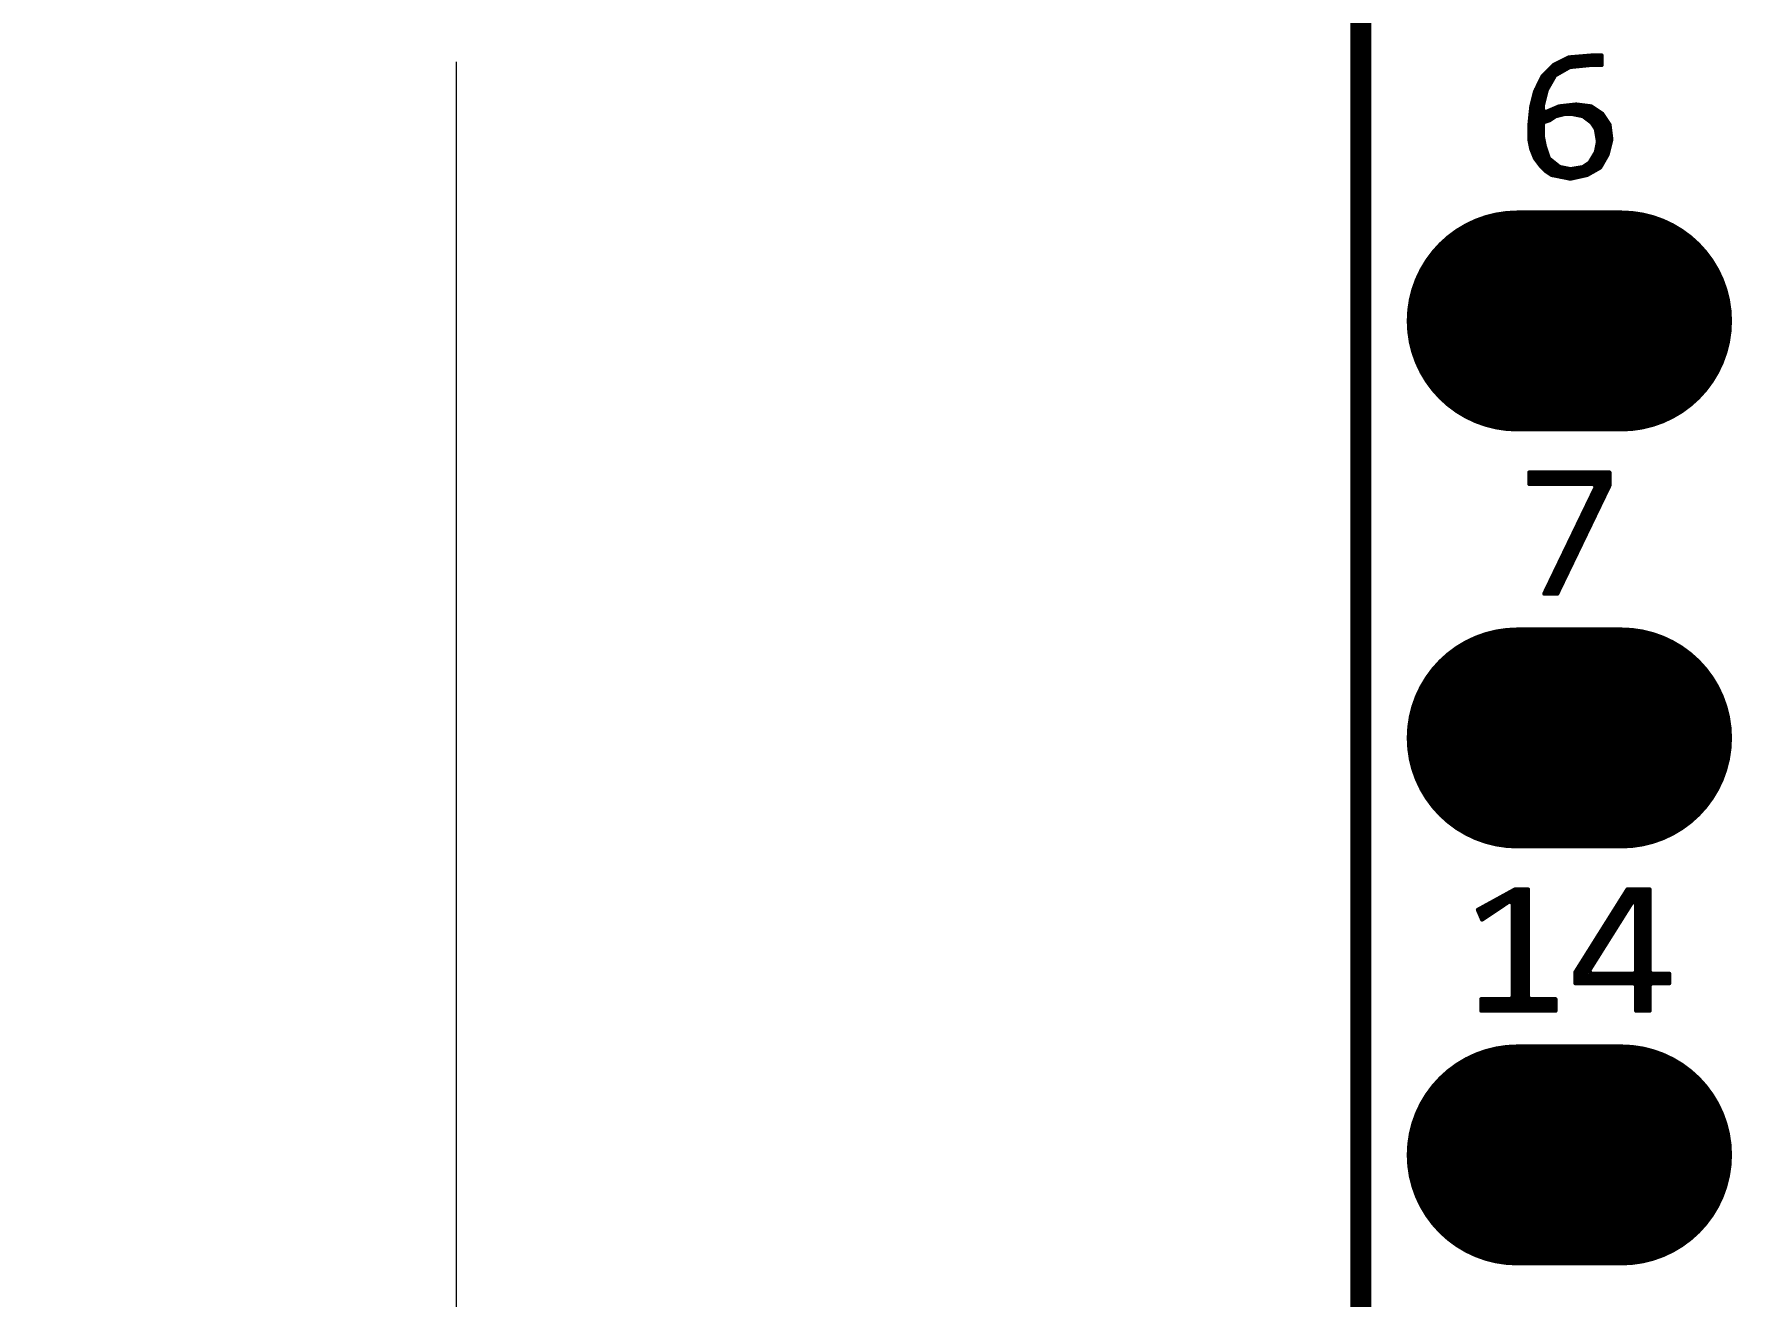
# Model space of a CAD drawing. Extents: x 17.3 to 58.6, y 21.7 to 91.7.
# Drawn here: x 17.32 to 27.66, y 40.75 to 48.43 of the extents above; entities that cross this region are included whole.
import ezdxf

# ---------------------------------------------------------------- set-up
doc = ezdxf.new("R2010")
doc.units = 0
doc.header["$MEASUREMENT"] = 0
doc.layers.get('0').update_dxf_attribs({"linetype": 'CONTINUOUS'})
doc.layers.add('SILKTOP_PHO', color=251, linetype='CONTINUOUS', true_color=0x636466)
doc.styles.get("Standard").update_dxf_attribs({"font": 'arial.ttf'})
doc.dimstyles.new('1', dxfattribs={"dimtxt": 1.5, "dimasz": 1.5, "dimexe": 0.18, "dimexo": 0, "dimgap": 0.5, "dimtad": 0, "dimtih": 1, "dimtoh": 1, "dimzin": 0, "dimdsep": 46, "dimtxsty": 'Standard', "dimcen": 0.09, "dimclrd": 7, "dimadec": 0, "dimazin": 0, "dimtfac": 1, "dimtofl": 0, "dimtmove": 2, "dimatfit": 3, "dimfxl": 1, "dimtolj": 1, "dimtzin": 0, "dimlwd": 15, "dimlwe": 15, "dimarcsym": 0})

# ---------------------------------------------------------------- blocks, each defined once
blk = doc.blocks.new('ROUND_191')
at = {"const_width": 0.0127}
blk.add_lwpolyline([(-0.00635, 0, 1), (0.00635, 0, 1)], format="xyb", close=True, dxfattribs=at)
blk = doc.blocks.new('OBLONG_47')
at = {"const_width": 1.3462}
blk.add_lwpolyline([(0.3175, 0), (-0.3175, 0)], dxfattribs=at)
at = {"const_width": 0.6731}
for points in [[(-0.65405, 0, 1), (0.01905, 0, 1)], [(-0.01905, 0, 1), (0.65405, 0, 1)]]:
    blk.add_lwpolyline(points, format="xyb", close=True, dxfattribs=at)
blk = doc.blocks.new('*D78')
at = {"color": 0, "linetype": 'Continuous', "lineweight": 15, "transparency": 16777216}
for p, q in [((25.9, 73.66), (19.713, 73.66)), ((25.9, 25.4), (19.713, 25.4))]:
    blk.add_line(p, q, dxfattribs=at)
at = {"color": 7, "linetype": 'Continuous', "lineweight": 15, "transparency": 16777216}
for p, q in [((19.893, 72.16), (19.893, 50.796)), ((19.893, 26.9), (19.893, 48.264))]:
    blk.add_line(p, q, dxfattribs=at)
at = {"color": 7, "linetype": 'Continuous', "transparency": 16777216}
for points in [[(19.643, 72.16), (20.143, 72.16), (19.893, 73.66)], [(19.643, 26.9), (20.143, 26.9), (19.893, 25.4)]]:
    blk.add_solid(points, dxfattribs=at)
at = {"color": 0, "linetype": 'Continuous', "transparency": 16777216, "insert": (19.893, 49.53), "char_height": 1.5, "attachment_point": 5}
blk.add_mtext('\\A1;48.26', dxfattribs=at)

msp = doc.modelspace()

# ---------------------------------------------------------------- linework, layer by layer
at = {"const_width": 0.127}
msp.add_lwpolyline([(25.4, 73.159874), (25.4, 25.900126)], dxfattribs=at)
at = {"layer": 'SILKTOP_PHO', "color": 251, "true_color": 0x636466}
for points, const_width in [([(25.4, 73.159874), (25.4, 25.900126)], 0.127), ([(26.66746, 48.29048), (26.57602, 48.24476)], 0.0254), ([(26.807922, 48.302164), (26.66746, 48.29048)], 0.0254), ([(26.67, 48.230536), (26.67, 48.290734)], 0.0254), ([(26.6954, 48.234092), (26.6954, 48.292766)], 0.0254), ([(26.7208, 48.236632), (26.7208, 48.295052)], 0.0254), ([(26.7462, 48.239172), (26.7462, 48.297084)], 0.0254), ([(26.7716, 48.241712), (26.7716, 48.299116)], 0.0254), ([(26.797, 48.243998), (26.797, 48.301402)], 0.0254), ([(26.866342, 48.302164), (26.807922, 48.302164)], 0.0254), ([(26.8224, 48.243998), (26.8224, 48.302164)], 0.0254), ([(26.8478, 48.243998), (26.8478, 48.302164)], 0.0254), ([(26.866342, 48.243998), (26.866342, 48.302164)], 0.0254), ([(26.507186, 48.17618), (26.461212, 48.083724)], 0.0254), ([(26.57602, 48.24476), (26.507186, 48.17618)], 0.0254), ([(26.5176, 48.032416), (26.5176, 48.18634)], 0.0254), ([(26.533602, 48.094392), (26.581354, 48.177958)], 0.0254), ([(26.543, 48.110902), (26.543, 48.21174)], 0.0254), ([(26.5684, 48.155352), (26.5684, 48.23714)], 0.0254), ([(26.581354, 48.177958), (26.58618, 48.182784)], 0.0254), ([(26.58618, 48.182784), (26.669746, 48.230536)], 0.0254), ([(26.5938, 48.187102), (26.5938, 48.25365)], 0.0254), ([(26.6192, 48.20158), (26.6192, 48.26635)], 0.0254), ([(26.6446, 48.216058), (26.6446, 48.27905)], 0.0254), ([(26.669746, 48.230536), (26.674826, 48.23206)], 0.0254), ([(26.674826, 48.23206), (26.794206, 48.243998)], 0.0254), ([(26.794206, 48.243998), (26.795476, 48.243998)], 0.0254), ([(26.795476, 48.243998), (26.866342, 48.243998)], 0.0254), ([(26.461212, 48.083724), (26.437844, 47.990252)], 0.0254), ([(26.4668, 47.667672), (26.4668, 48.095154)], 0.0254), ([(26.4922, 47.63389), (26.4922, 48.145954)], 0.0254), ([(26.508456, 47.995586), (26.532332, 48.09109)], 0.0254), ([(26.532332, 48.09109), (26.533602, 48.094392)], 0.0254), ([(26.437844, 47.990252), (26.425906, 47.872396)], 0.0254), ([(26.4414, 47.723552), (26.4414, 48.004984)], 0.0254), ([(26.507948, 47.992538), (26.508456, 47.995586)], 0.0254), ([(26.507948, 47.968662), (26.507948, 47.992538)], 0.0254), ([(26.607516, 47.99203), (26.525728, 47.956978)], 0.0254), ([(26.5684, 47.920148), (26.5684, 47.975266)], 0.0254), ([(26.5938, 47.934372), (26.5938, 47.986188)], 0.0254), ([(26.711656, 48.003714), (26.607516, 47.99203)], 0.0254), ([(26.6192, 47.940722), (26.6192, 47.9933)], 0.0254), ([(26.6446, 47.945548), (26.6446, 47.996094)], 0.0254), ([(26.67, 47.945548), (26.67, 47.998888)], 0.0254), ([(26.6954, 47.944278), (26.6954, 48.001936)], 0.0254), ([(26.802842, 47.992284), (26.711656, 48.003714)], 0.0254), ([(26.7208, 47.939198), (26.7208, 48.002444)], 0.0254), ([(26.7462, 47.934118), (26.7462, 47.999396)], 0.0254), ([(26.7716, 47.918878), (26.7716, 47.996094)], 0.0254), ([(26.797, 47.899828), (26.797, 47.993046)], 0.0254), ([(26.869898, 47.94758), (26.802842, 47.992284)], 0.0254), ([(26.8224, 47.867316), (26.8224, 47.979076)], 0.0254), ([(26.425906, 47.872396), (26.425906, 47.790862)], 0.0254), ([(26.525728, 47.956978), (26.507948, 47.968662)], 0.0254), ([(26.507948, 47.885096), (26.516838, 47.897034)], 0.0254), ([(26.507948, 47.813468), (26.507948, 47.885096)], 0.0254), ([(26.516838, 47.897034), (26.550874, 47.908464)], 0.0254), ([(26.5176, 47.897288), (26.5176, 47.95647)], 0.0254), ([(26.543, 47.905924), (26.543, 47.964344)], 0.0254), ([(26.550874, 47.908464), (26.585418, 47.931578)], 0.0254), ([(26.585418, 47.931578), (26.589228, 47.933102)], 0.0254), ([(26.589228, 47.933102), (26.63698, 47.94504)], 0.0254), ([(26.63698, 47.94504), (26.640028, 47.945548)], 0.0254), ([(26.640028, 47.945548), (26.688034, 47.945548)], 0.0254), ([(26.688034, 47.945548), (26.69032, 47.945294)], 0.0254), ([(26.69032, 47.945294), (26.75001, 47.933356)], 0.0254), ([(26.75001, 47.933356), (26.755344, 47.93107)], 0.0254), ([(26.755344, 47.93107), (26.803096, 47.895256)], 0.0254), ([(26.803096, 47.895256), (26.80589, 47.892208)], 0.0254), ([(26.80589, 47.892208), (26.829766, 47.856394)], 0.0254), ([(26.8478, 47.614078), (26.8478, 47.962312)], 0.0254), ([(26.914602, 47.880524), (26.869898, 47.94758)], 0.0254), ([(26.8732, 47.646844), (26.8732, 47.9425)], 0.0254), ([(26.8986, 47.691294), (26.8986, 47.9044)], 0.0254), ([(26.925778, 47.790354), (26.914602, 47.880524)], 0.0254), ([(26.425906, 47.790862), (26.437336, 47.733458)], 0.0254), ([(26.508202, 47.810928), (26.507948, 47.813468)], 0.0254), ([(26.52014, 47.751238), (26.508202, 47.810928)], 0.0254), ([(26.5176, 47.607728), (26.5176, 47.764446)], 0.0254), ([(26.829766, 47.856394), (26.831798, 47.851314)], 0.0254), ([(26.831798, 47.851314), (26.843736, 47.779686)], 0.0254), ([(26.843736, 47.775114), (26.831798, 47.715424)], 0.0254), ([(26.843736, 47.779686), (26.84399, 47.777654)], 0.0254), ([(26.84399, 47.777654), (26.843736, 47.775114)], 0.0254), ([(26.902918, 47.698914), (26.925778, 47.790354)], 0.0254), ([(26.924, 47.783242), (26.924, 47.804324)], 0.0254), ([(26.437336, 47.733458), (26.460196, 47.676308)], 0.0254), ([(26.460196, 47.676308), (26.494486, 47.630842)], 0.0254), ([(26.520648, 47.749714), (26.52014, 47.751238)], 0.0254), ([(26.544524, 47.678086), (26.520648, 47.749714)], 0.0254), ([(26.543, 47.5869), (26.543, 47.682658)], 0.0254), ([(26.548588, 47.672244), (26.544524, 47.678086)], 0.0254), ([(26.608278, 47.624492), (26.548588, 47.672244)], 0.0254), ([(26.83002, 47.71136), (26.794206, 47.65167)], 0.0254), ([(26.8224, 47.5996), (26.8224, 47.698406)], 0.0254), ([(26.831798, 47.715424), (26.83002, 47.71136)], 0.0254), ([(26.857706, 47.619666), (26.902918, 47.698914)], 0.0254), ([(26.494486, 47.630842), (26.528776, 47.596552)], 0.0254), ([(26.528776, 47.596552), (26.561542, 47.574708)], 0.0254), ([(26.561542, 47.574708), (26.675842, 47.551848)], 0.0254), ([(26.5684, 47.573184), (26.5684, 47.656242)], 0.0254), ([(26.5938, 47.568104), (26.5938, 47.635922)], 0.0254), ([(26.613866, 47.621952), (26.608278, 47.624492)], 0.0254), ([(26.673556, 47.610014), (26.613866, 47.621952)], 0.0254), ([(26.6192, 47.563024), (26.6192, 47.620682)], 0.0254), ([(26.6446, 47.557944), (26.6446, 47.615602)], 0.0254), ([(26.67, 47.552864), (26.67, 47.610522)], 0.0254), ([(26.678128, 47.60976), (26.673556, 47.610014)], 0.0254), ([(26.675842, 47.551848), (26.778712, 47.574708)], 0.0254), ([(26.749756, 47.621698), (26.678128, 47.60976)], 0.0254), ([(26.6954, 47.556166), (26.6954, 47.612808)], 0.0254), ([(26.7208, 47.561754), (26.7208, 47.616872)], 0.0254), ([(26.7462, 47.567342), (26.7462, 47.62119)], 0.0254), ([(26.754582, 47.62373), (26.749756, 47.621698)], 0.0254), ([(26.790396, 47.647606), (26.754582, 47.62373)], 0.0254), ([(26.7716, 47.573184), (26.7716, 47.63516)], 0.0254), ([(26.778712, 47.574708), (26.857706, 47.619666)], 0.0254), ([(26.794206, 47.65167), (26.790396, 47.647606)], 0.0254), ([(26.797, 47.585122), (26.797, 47.656242)], 0.0254), ([(26.914094, 45.762164), (26.425906, 45.762164)], 0.0254), ([(26.425906, 45.762164), (26.425906, 45.69206)], 0.0254), ([(26.4414, 45.69206), (26.4414, 45.762164)], 0.0254), ([(26.4668, 45.69206), (26.4668, 45.762164)], 0.0254), ([(26.4922, 45.69206), (26.4922, 45.762164)], 0.0254), ([(26.5176, 45.69206), (26.5176, 45.762164)], 0.0254), ([(26.543, 45.69206), (26.543, 45.762164)], 0.0254), ([(26.5684, 45.69206), (26.5684, 45.762164)], 0.0254), ([(26.5938, 45.69206), (26.5938, 45.762164)], 0.0254), ([(26.6192, 45.69206), (26.6192, 45.762164)], 0.0254), ([(26.6446, 45.69206), (26.6446, 45.762164)], 0.0254), ([(26.67, 45.69206), (26.67, 45.762164)], 0.0254), ([(26.6954, 45.69206), (26.6954, 45.762164)], 0.0254), ([(26.7208, 45.69206), (26.7208, 45.762164)], 0.0254), ([(26.7462, 45.69206), (26.7462, 45.762164)], 0.0254), ([(26.7716, 45.69206), (26.7716, 45.762164)], 0.0254), ([(26.797, 45.69206), (26.797, 45.762164)], 0.0254), ([(26.8224, 45.691806), (26.8224, 45.762164)], 0.0254), ([(26.8478, 45.544994), (26.8478, 45.762164)], 0.0254), ([(26.8732, 45.597572), (26.8732, 45.762164)], 0.0254), ([(26.8986, 45.650404), (26.8986, 45.762164)], 0.0254), ([(26.914094, 45.682408), (26.914094, 45.762164)], 0.0254), ([(26.425906, 45.69206), (26.819352, 45.69206)], 0.0254), ([(26.830782, 45.673772), (26.517092, 45.023532)], 0.0254), ([(26.59634, 45.023532), (26.914094, 45.682408)], 0.0254), ([(26.797, 45.439584), (26.797, 45.603922)], 0.0254), ([(26.819352, 45.69206), (26.830782, 45.673772)], 0.0254), ([(26.8224, 45.492416), (26.8224, 45.656754)], 0.0254), ([(26.7462, 45.334174), (26.7462, 45.498766)], 0.0254), ([(26.7716, 45.387006), (26.7716, 45.551344)], 0.0254), ([(26.6954, 45.228764), (26.6954, 45.393356)], 0.0254), ([(26.7208, 45.281596), (26.7208, 45.445934)], 0.0254), ([(26.6446, 45.123608), (26.6446, 45.287946)], 0.0254), ([(26.67, 45.176186), (26.67, 45.340524)], 0.0254), ([(26.5938, 45.023532), (26.5938, 45.182536)], 0.0254), ([(26.6192, 45.070776), (26.6192, 45.235114)], 0.0254), ([(26.543, 45.023532), (26.543, 45.077126)], 0.0254), ([(26.5684, 45.023532), (26.5684, 45.129958)], 0.0254), ([(26.517092, 45.023532), (26.59634, 45.023532)], 0.0254), ([(26.5176, 45.023532), (26.5176, 45.024548)], 0.0254), ([(26.339038, 43.222164), (26.112978, 43.097958)], 0.0254), ([(26.41854, 43.222164), (26.339038, 43.222164)], 0.0254), ([(26.3398, 42.483532), (26.3398, 43.222164)], 0.0254), ([(26.3652, 42.483532), (26.3652, 43.222164)], 0.0254), ([(26.3906, 42.483532), (26.3906, 43.222164)], 0.0254), ([(26.416, 42.483532), (26.416, 43.222164)], 0.0254), ([(26.41854, 42.566336), (26.41854, 43.222164)], 0.0254), ([(27.023314, 43.222164), (26.706576, 42.71772)], 0.0254), ([(27.158696, 43.222164), (27.023314, 43.222164)], 0.0254), ([(27.0256, 43.102022), (27.0256, 43.222164)], 0.0254), ([(27.051, 43.142662), (27.051, 43.222164)], 0.0254), ([(27.0764, 43.142154), (27.0764, 43.222164)], 0.0254), ([(27.1018, 42.483532), (27.1018, 43.222164)], 0.0254), ([(27.1272, 42.483532), (27.1272, 43.222164)], 0.0254), ([(27.1526, 42.483532), (27.1526, 43.222164)], 0.0254), ([(27.158696, 42.72153), (27.158696, 43.222164)], 0.0254), ([(26.1366, 43.043094), (26.1366, 43.110912)], 0.0254), ([(26.138378, 43.03903), (26.304748, 43.150028)], 0.0254), ([(26.162, 43.054778), (26.162, 43.124882)], 0.0254), ([(26.1874, 43.071796), (26.1874, 43.138852)], 0.0254), ([(26.2128, 43.08856), (26.2128, 43.152822)], 0.0254), ([(26.2382, 43.105578), (26.2382, 43.166792)], 0.0254), ([(26.2636, 43.122596), (26.2636, 43.180762)], 0.0254), ([(26.289, 43.13936), (26.289, 43.194732)], 0.0254), ([(26.304748, 43.150028), (26.32456, 43.13936)], 0.0254), ([(26.3144, 43.151806), (26.3144, 43.208702)], 0.0254), ([(26.32456, 43.13936), (26.32456, 42.566336)], 0.0254), ([(26.79065, 42.728134), (27.053286, 43.146218)], 0.0254), ([(26.9748, 43.02125), (26.9748, 43.144948)], 0.0254), ([(27.0002, 43.061636), (27.0002, 43.185334)], 0.0254), ([(27.053286, 43.146218), (27.076654, 43.13936)], 0.0254), ([(27.076654, 43.13936), (27.076654, 42.72153)], 0.0254), ([(26.112978, 43.097958), (26.138378, 43.03903)], 0.0254), ([(26.8986, 42.900092), (26.8986, 43.023536)], 0.0254), ([(26.924, 42.940478), (26.924, 43.064176)], 0.0254), ([(26.9494, 42.980864), (26.9494, 43.104562)], 0.0254), ([(26.8224, 42.778934), (26.8224, 42.902378)], 0.0254), ([(26.8478, 42.81932), (26.8478, 42.942764)], 0.0254), ([(26.8732, 42.859706), (26.8732, 42.98315)], 0.0254), ([(26.7716, 42.650664), (26.7716, 42.821352)], 0.0254), ([(26.797, 42.738548), (26.797, 42.861738)], 0.0254), ([(26.706576, 42.71772), (26.706576, 42.650664)], 0.0254), ([(26.7208, 42.650664), (26.7208, 42.74058)], 0.0254), ([(26.7462, 42.650664), (26.7462, 42.780966)], 0.0254), ([(26.801318, 42.70883), (26.79065, 42.728134)], 0.0254), ([(26.797, 42.650664), (26.797, 42.709592)], 0.0254), ([(27.063954, 42.70883), (26.801318, 42.70883)], 0.0254), ([(26.8224, 42.650664), (26.8224, 42.70883)], 0.0254), ([(26.8478, 42.650664), (26.8478, 42.70883)], 0.0254), ([(26.8732, 42.650664), (26.8732, 42.70883)], 0.0254), ([(26.8986, 42.650664), (26.8986, 42.70883)], 0.0254), ([(26.924, 42.650664), (26.924, 42.70883)], 0.0254), ([(26.9494, 42.650664), (26.9494, 42.70883)], 0.0254), ([(26.9748, 42.650664), (26.9748, 42.70883)], 0.0254), ([(27.0002, 42.650664), (27.0002, 42.70883)], 0.0254), ([(27.0256, 42.650664), (27.0256, 42.70883)], 0.0254), ([(27.051, 42.650664), (27.051, 42.70883)], 0.0254), ([(27.076654, 42.72153), (27.063954, 42.70883)], 0.0254), ([(27.0764, 42.640758), (27.0764, 42.718736)], 0.0254), ([(27.171396, 42.70883), (27.158696, 42.72153)], 0.0254), ([(27.278076, 42.70883), (27.171396, 42.70883)], 0.0254), ([(27.178, 42.650664), (27.178, 42.70883)], 0.0254), ([(27.2034, 42.650664), (27.2034, 42.70883)], 0.0254), ([(27.2288, 42.650664), (27.2288, 42.70883)], 0.0254), ([(27.2542, 42.650664), (27.2542, 42.70883)], 0.0254), ([(27.278076, 42.650664), (27.278076, 42.70883)], 0.0254), ([(26.706576, 42.650664), (27.063954, 42.650664)], 0.0254), ([(27.063954, 42.650664), (27.076654, 42.637964)], 0.0254), ([(27.076654, 42.637964), (27.076654, 42.483532)], 0.0254), ([(27.158696, 42.637964), (27.171396, 42.650664)], 0.0254), ([(27.158696, 42.483532), (27.158696, 42.637964)], 0.0254), ([(27.171396, 42.650664), (27.278076, 42.650664)], 0.0254), ([(26.31186, 42.553636), (26.133552, 42.553636)], 0.0254), ([(26.133552, 42.553636), (26.133552, 42.483532)], 0.0254), ([(26.1366, 42.483532), (26.1366, 42.553636)], 0.0254), ([(26.162, 42.483532), (26.162, 42.553636)], 0.0254), ([(26.1874, 42.483532), (26.1874, 42.553636)], 0.0254), ([(26.2128, 42.483532), (26.2128, 42.553636)], 0.0254), ([(26.2382, 42.483532), (26.2382, 42.553636)], 0.0254), ([(26.2636, 42.483532), (26.2636, 42.553636)], 0.0254), ([(26.289, 42.483532), (26.289, 42.553636)], 0.0254), ([(26.32456, 42.566336), (26.31186, 42.553636)], 0.0254), ([(26.3144, 42.483532), (26.3144, 42.55389)], 0.0254), ([(26.43124, 42.553636), (26.41854, 42.566336)], 0.0254), ([(26.585672, 42.553636), (26.43124, 42.553636)], 0.0254), ([(26.4414, 42.483532), (26.4414, 42.553636)], 0.0254), ([(26.4668, 42.483532), (26.4668, 42.553636)], 0.0254), ([(26.4922, 42.483532), (26.4922, 42.553636)], 0.0254), ([(26.5176, 42.483532), (26.5176, 42.553636)], 0.0254), ([(26.543, 42.483532), (26.543, 42.553636)], 0.0254), ([(26.5684, 42.483532), (26.5684, 42.553636)], 0.0254), ([(26.585672, 42.483532), (26.585672, 42.553636)], 0.0254), ([(26.133552, 42.483532), (26.585672, 42.483532)], 0.0254), ([(27.076654, 42.483532), (27.158696, 42.483532)], 0.0254)]:
    msp.add_lwpolyline(points, dxfattribs=dict(at, const_width=const_width))

# ---------------------------------------------------------------- block references
for p in [(26.67, 46.684946), (26.67, 44.144946), (26.67, 41.604946)]:
    msp.add_blockref('OBLONG_47', p)
for p in [(26.66746, 48.29048), (26.67, 48.290734), (26.6954, 48.292766), (26.7208, 48.295052), (26.7462, 48.297084), (26.7716, 48.299116), (26.797, 48.301402), (26.807922, 48.302164), (26.8224, 48.302164), (26.8478, 48.302164), (26.866342, 48.302164), (26.507186, 48.17618), (26.5176, 48.18634), (26.543, 48.21174), (26.5684, 48.23714), (26.57602, 48.24476), (26.581354, 48.177958), (26.58618, 48.182784), (26.5938, 48.25365), (26.5938, 48.187102), (26.6192, 48.26635), (26.6192, 48.20158), (26.6446, 48.27905), (26.6446, 48.216058), (26.669746, 48.230536), (26.67, 48.230536), (26.674826, 48.23206), (26.6954, 48.234092), (26.7208, 48.236632), (26.7462, 48.239172), (26.7716, 48.241712), (26.794206, 48.243998), (26.795476, 48.243998), (26.797, 48.243998), (26.8224, 48.243998), (26.8478, 48.243998), (26.866342, 48.243998), (26.461212, 48.083724), (26.4668, 48.095154), (26.4922, 48.145954), (26.532332, 48.09109), (26.533602, 48.094392), (26.543, 48.110902), (26.5684, 48.155352), (26.437844, 47.990252), (26.4414, 48.004984), (26.507948, 47.992538), (26.508456, 47.995586), (26.5176, 48.032416), (26.5684, 47.975266), (26.5938, 47.986188), (26.607516, 47.99203), (26.6192, 47.9933), (26.6446, 47.996094), (26.67, 47.998888), (26.6954, 48.001936), (26.711656, 48.003714), (26.7208, 48.002444), (26.7462, 47.999396), (26.7716, 47.996094), (26.797, 47.993046), (26.802842, 47.992284), (26.8224, 47.979076), (26.425906, 47.872396), (26.507948, 47.968662), (26.507948, 47.885096), (26.516838, 47.897034), (26.5176, 47.95647), (26.5176, 47.897288), (26.525728, 47.956978), (26.543, 47.964344), (26.543, 47.905924), (26.550874, 47.908464), (26.5684, 47.920148), (26.585418, 47.931578), (26.589228, 47.933102), (26.5938, 47.934372), (26.6192, 47.940722), (26.63698, 47.94504), (26.640028, 47.945548), (26.6446, 47.945548), (26.67, 47.945548), (26.688034, 47.945548), (26.69032, 47.945294), (26.6954, 47.944278), (26.7208, 47.939198), (26.7462, 47.934118), (26.75001, 47.933356), (26.755344, 47.93107), (26.7716, 47.918878), (26.797, 47.899828), (26.803096, 47.895256), (26.80589, 47.892208), (26.8224, 47.867316), (26.8478, 47.962312), (26.869898, 47.94758), (26.8732, 47.9425), (26.8986, 47.9044), (26.914602, 47.880524), (26.425906, 47.790862), (26.507948, 47.813468), (26.508202, 47.810928), (26.5176, 47.764446), (26.829766, 47.856394), (26.831798, 47.851314), (26.843736, 47.779686), (26.843736, 47.775114), (26.84399, 47.777654), (26.84399, 47.777654), (26.924, 47.804324), (26.924, 47.783242), (26.925778, 47.790354), (26.925778, 47.790354), (26.437336, 47.733458), (26.4414, 47.723552), (26.460196, 47.676308), (26.4668, 47.667672), (26.52014, 47.751238), (26.520648, 47.749714), (26.543, 47.682658), (26.544524, 47.678086), (26.548588, 47.672244), (26.8224, 47.698406), (26.83002, 47.71136), (26.831798, 47.715424), (26.8986, 47.691294), (26.902918, 47.698914), (26.4922, 47.63389), (26.494486, 47.630842), (26.5176, 47.607728), (26.528776, 47.596552), (26.543, 47.5869), (26.561542, 47.574708), (26.5684, 47.656242), (26.5684, 47.573184), (26.5938, 47.635922), (26.5938, 47.568104), (26.608278, 47.624492), (26.613866, 47.621952), (26.6192, 47.620682), (26.6192, 47.563024), (26.6446, 47.615602), (26.6446, 47.557944), (26.67, 47.610522), (26.673556, 47.610014), (26.678128, 47.60976), (26.6954, 47.612808), (26.6954, 47.556166), (26.7208, 47.616872), (26.7208, 47.561754), (26.7462, 47.62119), (26.7462, 47.567342), (26.749756, 47.621698), (26.754582, 47.62373), (26.7716, 47.63516), (26.7716, 47.573184), (26.778712, 47.574708), (26.790396, 47.647606), (26.794206, 47.65167), (26.797, 47.656242), (26.797, 47.585122), (26.8224, 47.5996), (26.8478, 47.614078), (26.857706, 47.619666), (26.8732, 47.646844), (26.67, 47.552864), (26.675842, 47.551848), (26.425906, 45.762164), (26.4414, 45.762164), (26.4668, 45.762164), (26.4922, 45.762164), (26.5176, 45.762164), (26.543, 45.762164), (26.5684, 45.762164), (26.5938, 45.762164), (26.6192, 45.762164), (26.6446, 45.762164), (26.67, 45.762164), (26.6954, 45.762164), (26.7208, 45.762164), (26.7462, 45.762164), (26.7716, 45.762164), (26.797, 45.762164), (26.8224, 45.762164), (26.8478, 45.762164), (26.8732, 45.762164), (26.8986, 45.762164), (26.914094, 45.762164), (26.914094, 45.762164), (26.425906, 45.69206), (26.4414, 45.69206), (26.4668, 45.69206), (26.4922, 45.69206), (26.5176, 45.69206), (26.543, 45.69206), (26.5684, 45.69206), (26.5938, 45.69206), (26.6192, 45.69206), (26.6446, 45.69206), (26.67, 45.69206), (26.6954, 45.69206), (26.7208, 45.69206), (26.7462, 45.69206), (26.7716, 45.69206), (26.797, 45.69206), (26.797, 45.603922), (26.819352, 45.69206), (26.8224, 45.691806), (26.8224, 45.656754), (26.830782, 45.673772), (26.8732, 45.597572), (26.8986, 45.650404), (26.914094, 45.682408), (26.7462, 45.498766), (26.7716, 45.551344), (26.8224, 45.492416), (26.8478, 45.544994), (26.6954, 45.393356), (26.7208, 45.445934), (26.7716, 45.387006), (26.797, 45.439584), (26.6446, 45.287946), (26.67, 45.340524), (26.7208, 45.281596), (26.7462, 45.334174), (26.5938, 45.182536), (26.6192, 45.235114), (26.6954, 45.228764), (26.543, 45.077126), (26.5684, 45.129958), (26.6446, 45.123608), (26.67, 45.176186), (26.517092, 45.023532), (26.5176, 45.024548), (26.5176, 45.023532), (26.543, 45.023532), (26.5684, 45.023532), (26.5938, 45.023532), (26.59634, 45.023532), (26.6192, 45.070776), (26.339038, 43.222164), (26.3398, 43.222164), (26.3652, 43.222164), (26.3906, 43.222164), (26.416, 43.222164), (26.41854, 43.222164), (27.023314, 43.222164), (27.0256, 43.222164), (27.051, 43.222164), (27.0764, 43.222164), (27.1018, 43.222164), (27.1272, 43.222164), (27.1526, 43.222164), (27.158696, 43.222164), (26.1366, 43.110912), (26.162, 43.124882), (26.1874, 43.138852), (26.2128, 43.152822), (26.2382, 43.166792), (26.2636, 43.180762), (26.2636, 43.122596), (26.289, 43.194732), (26.289, 43.13936), (26.304748, 43.150028), (26.3144, 43.208702), (26.3144, 43.151806), (26.32456, 43.13936), (26.9748, 43.144948), (27.0002, 43.185334), (27.051, 43.142662), (27.053286, 43.146218), (27.0764, 43.142154), (27.076654, 43.13936), (27.076654, 43.13936), (26.112978, 43.097958), (26.1366, 43.043094), (26.138378, 43.03903), (26.162, 43.054778), (26.1874, 43.071796), (26.2128, 43.08856), (26.2382, 43.105578), (26.8986, 43.023536), (26.924, 43.064176), (26.9494, 43.104562), (26.9748, 43.02125), (27.0002, 43.061636), (27.0256, 43.102022), (26.8224, 42.902378), (26.8478, 42.942764), (26.8732, 42.98315), (26.924, 42.940478), (26.9494, 42.980864), (26.7716, 42.821352), (26.797, 42.861738), (26.8478, 42.81932), (26.8732, 42.859706), (26.8986, 42.900092), (26.706576, 42.71772), (26.7208, 42.74058), (26.7462, 42.780966), (26.79065, 42.728134), (26.797, 42.738548), (26.797, 42.709592), (26.801318, 42.70883), (26.8224, 42.778934), (26.8224, 42.70883), (26.8478, 42.70883), (26.8732, 42.70883), (26.8986, 42.70883), (26.924, 42.70883), (26.9494, 42.70883), (26.9748, 42.70883), (27.0002, 42.70883), (27.0256, 42.70883), (27.051, 42.70883), (27.063954, 42.70883), (27.0764, 42.718736), (27.076654, 42.72153), (27.158696, 42.72153), (27.171396, 42.70883), (27.178, 42.70883), (27.2034, 42.70883), (27.2288, 42.70883), (27.2542, 42.70883), (27.278076, 42.70883), (27.278076, 42.70883), (26.706576, 42.650664), (26.7208, 42.650664), (26.7462, 42.650664), (26.7716, 42.650664), (26.797, 42.650664), (26.8224, 42.650664), (26.8478, 42.650664), (26.8732, 42.650664), (26.8986, 42.650664), (26.924, 42.650664), (26.9494, 42.650664), (26.9748, 42.650664), (27.0002, 42.650664), (27.0256, 42.650664), (27.051, 42.650664), (27.063954, 42.650664), (27.0764, 42.640758), (27.076654, 42.637964), (27.158696, 42.637964), (27.171396, 42.650664), (27.178, 42.650664), (27.2034, 42.650664), (27.2288, 42.650664), (27.2542, 42.650664), (27.278076, 42.650664), (26.133552, 42.553636), (26.1366, 42.553636), (26.162, 42.553636), (26.1874, 42.553636), (26.2128, 42.553636), (26.2382, 42.553636), (26.2636, 42.553636), (26.289, 42.553636), (26.31186, 42.553636), (26.3144, 42.55389), (26.32456, 42.566336), (26.41854, 42.566336), (26.43124, 42.553636), (26.4414, 42.553636), (26.4668, 42.553636), (26.4922, 42.553636), (26.5176, 42.553636), (26.543, 42.553636), (26.5684, 42.553636), (26.585672, 42.553636), (26.585672, 42.553636), (26.133552, 42.483532), (26.1366, 42.483532), (26.162, 42.483532), (26.1874, 42.483532), (26.2128, 42.483532), (26.2382, 42.483532), (26.2636, 42.483532), (26.289, 42.483532), (26.3144, 42.483532), (26.3398, 42.483532), (26.3652, 42.483532), (26.3906, 42.483532), (26.416, 42.483532), (26.4414, 42.483532), (26.4668, 42.483532), (26.4922, 42.483532), (26.5176, 42.483532), (26.543, 42.483532), (26.5684, 42.483532), (26.585672, 42.483532), (27.076654, 42.483532), (27.1018, 42.483532), (27.1272, 42.483532), (27.1526, 42.483532), (27.158696, 42.483532)]:
    msp.add_blockref('ROUND_191', p, dxfattribs=at)

# ---------------------------------------------------------------- dimensions: what is measured, and where the dimension line sits
at = {"linetype": 'Continuous'}
dim = msp.add_linear_dim(base=(19.893247, 73.66), p1=(25.900126, 25.4), p2=(25.900126, 73.66), angle=90, dimstyle='1', dxfattribs=at)
dim.commit()
dim.dimension.update_dxf_attribs({"geometry": '*D78', "text_midpoint": (19.893247, 49.53)})

doc.saveas('drawing.dxf')
